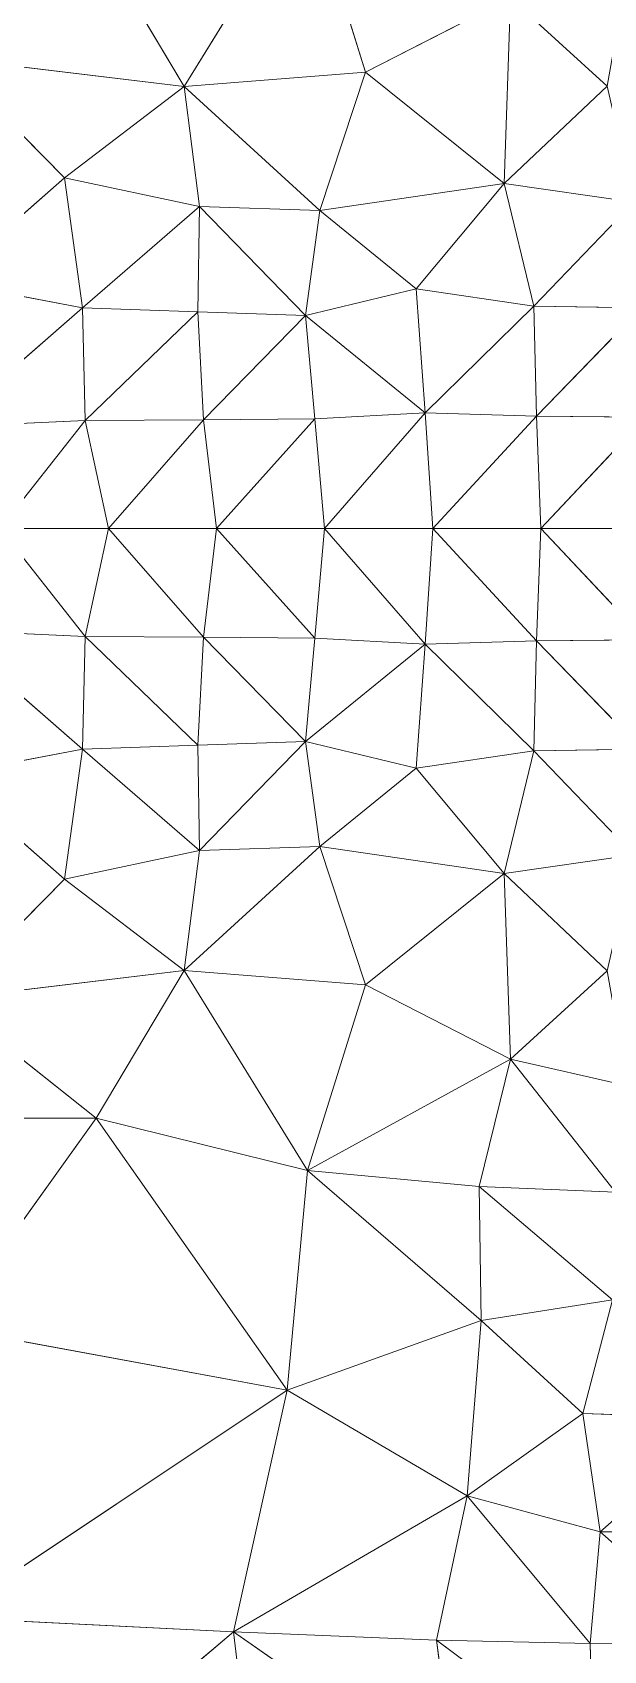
# Model space of a CAD drawing. Header units: metres. Extents: x 0 to 8, y 0 to 4.
# Drawn here: x 1.2734 to 1.4288, y 0.6952 to 1.1348 of the extents above; entities that cross this region are included whole.
import ezdxf

# ---------------------------------------------------------------- set-up
doc = ezdxf.new("R2010")
doc.units = ezdxf.units.M
doc.header["$MEASUREMENT"] = 0
for name, color, linetype, lineweight in [('DL_FE_MESH', 134, 'Continuous', 0), ('DL_FE_MESH_CELLS_7', 132, 'Continuous', 0), ('DL_FE_MESH_CELLS_9', 132, 'Continuous', 0), ('DL_TOPOLOGY', 7, 'Continuous', 0)]:
    doc.layers.add(name, color=color, linetype=linetype, lineweight=lineweight)

msp = doc.modelspace()

# ---------------------------------------------------------------- linework, layer by layer
at = {"layer": 'DL_FE_MESH'}
for p, q in [((1.3483, 1.17438), (1.31474, 1.12005)), ((1.36404, 1.12398), (1.3483, 1.17438)), ((1.31474, 1.12005), (1.2908, 1.16019)), ((1.36404, 1.12398), (1.40349, 1.14415)), ((1.40349, 1.14415), (1.40172, 1.0937)), ((1.4298, 1.12015), (1.40349, 1.14415)), ((1.28219, 1.09527), (1.25, 1.12786)), ((1.31474, 1.12005), (1.25, 1.12786)), ((1.31474, 1.12005), (1.36404, 1.12398)), ((1.35159, 1.08636), (1.36404, 1.12398)), ((1.40172, 1.0937), (1.36404, 1.12398)), ((1.28219, 1.09527), (1.31474, 1.12005)), ((1.31894, 1.08751), (1.31474, 1.12005)), ((1.35159, 1.08636), (1.31474, 1.12005)), ((1.40172, 1.0937), (1.4298, 1.12015)), ((1.25, 1.06698), (1.28219, 1.09527)), ((1.28707, 1.05995), (1.28219, 1.09527)), ((1.28219, 1.09527), (1.31894, 1.08751)), ((1.40172, 1.0937), (1.35159, 1.08636)), ((1.37786, 1.06514), (1.40172, 1.0937)), ((1.4098, 1.06038), (1.40172, 1.0937)), ((1.40172, 1.0937), (1.43704, 1.08869)), ((1.31894, 1.08751), (1.28707, 1.05995)), ((1.31846, 1.05885), (1.31894, 1.08751)), ((1.31894, 1.08751), (1.35159, 1.08636)), ((1.34773, 1.05787), (1.31894, 1.08751)), ((1.34773, 1.05787), (1.35159, 1.08636)), ((1.37786, 1.06514), (1.35159, 1.08636)), ((1.43704, 1.08869), (1.4098, 1.06038)), ((1.28707, 1.05995), (1.25, 1.06698)), ((1.34773, 1.05787), (1.37786, 1.06514)), ((1.38025, 1.03142), (1.37786, 1.06514)), ((1.4098, 1.06038), (1.37786, 1.06514)), ((1.28707, 1.05995), (1.25, 1.0276)), ((1.28781, 1.02935), (1.28707, 1.05995)), ((1.28707, 1.05995), (1.31846, 1.05885)), ((1.4098, 1.06038), (1.38025, 1.03142)), ((1.41052, 1.03055), (1.4098, 1.06038)), ((1.4098, 1.06038), (1.43913, 1.05996)), ((1.43913, 1.05996), (1.41052, 1.03055)), ((1.31846, 1.05885), (1.28781, 1.02935)), ((1.32001, 1.02954), (1.31846, 1.05885)), ((1.31846, 1.05885), (1.34773, 1.05787)), ((1.34773, 1.05787), (1.32001, 1.02954)), ((1.35024, 1.02977), (1.34773, 1.05787)), ((1.38025, 1.03142), (1.34773, 1.05787)), ((1.28781, 1.02935), (1.25, 1.0276)), ((1.28781, 1.02935), (1.26471, 1)), ((1.32001, 1.02954), (1.28781, 1.02935)), ((1.29412, 1), (1.28781, 1.02935)), ((1.32001, 1.02954), (1.29412, 1)), ((1.35024, 1.02977), (1.32001, 1.02954)), ((1.32353, 1), (1.32001, 1.02954)), ((1.35024, 1.02977), (1.32353, 1)), ((1.38025, 1.03142), (1.35024, 1.02977)), ((1.35294, 1), (1.35024, 1.02977)), ((1.38025, 1.03142), (1.35294, 1)), ((1.38235, 1), (1.38025, 1.03142)), ((1.41052, 1.03055), (1.38025, 1.03142)), ((1.41052, 1.03055), (1.38235, 1)), ((1.41176, 1), (1.41052, 1.03055)), ((1.44022, 1.03022), (1.41052, 1.03055)), ((1.44022, 1.03022), (1.41176, 1)), ((1.26471, 1), (1.28781, 0.97065)), ((1.29412, 1), (1.28781, 0.97065)), ((1.32001, 0.97046), (1.29412, 1)), ((1.32353, 1), (1.32001, 0.97046)), ((1.35024, 0.97023), (1.32353, 1)), ((1.35294, 1), (1.35024, 0.97023)), ((1.38025, 0.96858), (1.35294, 1)), ((1.38235, 1), (1.38025, 0.96858)), ((1.41052, 0.96945), (1.38235, 1)), ((1.41176, 1), (1.41052, 0.96945)), ((1.44022, 0.96978), (1.41176, 1)), ((1.25, 0.9724), (1.28781, 0.97065)), ((1.28707, 0.94005), (1.25, 0.9724)), ((1.28707, 0.94005), (1.28781, 0.97065)), ((1.28781, 0.97065), (1.32001, 0.97046)), ((1.31846, 0.94115), (1.28781, 0.97065)), ((1.31846, 0.94115), (1.32001, 0.97046)), ((1.32001, 0.97046), (1.35024, 0.97023)), ((1.34773, 0.94213), (1.32001, 0.97046)), ((1.34773, 0.94213), (1.35024, 0.97023)), ((1.38025, 0.96858), (1.34773, 0.94213)), ((1.35024, 0.97023), (1.38025, 0.96858)), ((1.37786, 0.93486), (1.38025, 0.96858)), ((1.38025, 0.96858), (1.41052, 0.96945)), ((1.4098, 0.93962), (1.38025, 0.96858)), ((1.4098, 0.93962), (1.41052, 0.96945)), ((1.41052, 0.96945), (1.44022, 0.96978)), ((1.43913, 0.94004), (1.41052, 0.96945)), ((1.28707, 0.94005), (1.31846, 0.94115)), ((1.31846, 0.94115), (1.34773, 0.94213)), ((1.31894, 0.91249), (1.31846, 0.94115)), ((1.34773, 0.94213), (1.31894, 0.91249)), ((1.35159, 0.91364), (1.34773, 0.94213)), ((1.34773, 0.94213), (1.37786, 0.93486)), ((1.25, 0.93302), (1.28707, 0.94005)), ((1.28219, 0.90473), (1.28707, 0.94005)), ((1.31894, 0.91249), (1.28707, 0.94005)), ((1.37786, 0.93486), (1.4098, 0.93962)), ((1.40172, 0.9063), (1.4098, 0.93962)), ((1.4098, 0.93962), (1.43913, 0.94004)), ((1.43704, 0.91131), (1.4098, 0.93962)), ((1.28219, 0.90473), (1.25, 0.93302)), ((1.35159, 0.91364), (1.37786, 0.93486)), ((1.40172, 0.9063), (1.37786, 0.93486)), ((1.28219, 0.90473), (1.31894, 0.91249)), ((1.35159, 0.91364), (1.31474, 0.87995)), ((1.31474, 0.87995), (1.31894, 0.91249)), ((1.31894, 0.91249), (1.35159, 0.91364)), ((1.36404, 0.87602), (1.35159, 0.91364)), ((1.40172, 0.9063), (1.35159, 0.91364)), ((1.40172, 0.9063), (1.43704, 0.91131)), ((1.36404, 0.87602), (1.40172, 0.9063)), ((1.40172, 0.9063), (1.40349, 0.85585)), ((1.4298, 0.87985), (1.40172, 0.9063)), ((1.25, 0.87214), (1.28219, 0.90473)), ((1.31474, 0.87995), (1.28219, 0.90473)), ((1.31474, 0.87995), (1.25, 0.87214)), ((1.2908, 0.83981), (1.31474, 0.87995)), ((1.31474, 0.87995), (1.36404, 0.87602)), ((1.3483, 0.82562), (1.31474, 0.87995)), ((1.40349, 0.85585), (1.4298, 0.87985)), ((1.3483, 0.82562), (1.36404, 0.87602)), ((1.40349, 0.85585), (1.36404, 0.87602)), ((1.2908, 0.83981), (1.25, 0.87214)), ((1.3483, 0.82562), (1.40349, 0.85585)), ((1.39496, 0.82126), (1.40349, 0.85585)), ((1.43206, 0.81968), (1.40349, 0.85585)), ((1.43528, 0.8486), (1.40349, 0.85585)), ((1.2908, 0.83981), (1.2092, 0.83981)), ((1.25, 0.78298), (1.2908, 0.83981)), ((1.34279, 0.76589), (1.2908, 0.83981)), ((1.3483, 0.82562), (1.2908, 0.83981)), ((1.34279, 0.76589), (1.3483, 0.82562)), ((1.3483, 0.82562), (1.39496, 0.82126)), ((1.39554, 0.78488), (1.3483, 0.82562)), ((1.39554, 0.78488), (1.39496, 0.82126)), ((1.39496, 0.82126), (1.43206, 0.81968)), ((1.43126, 0.79046), (1.39496, 0.82126)), ((1.39554, 0.78488), (1.43126, 0.79046)), ((1.42316, 0.75955), (1.43126, 0.79046)), ((1.34279, 0.76589), (1.25, 0.78298)), ((1.34279, 0.76589), (1.39554, 0.78488)), ((1.39554, 0.78488), (1.39168, 0.73721)), ((1.42316, 0.75955), (1.39554, 0.78488)), ((1.34279, 0.76589), (1.25, 0.70417)), ((1.32819, 0.70024), (1.34279, 0.76589)), ((1.34279, 0.76589), (1.39168, 0.73721)), ((1.39168, 0.73721), (1.42316, 0.75955)), ((1.42784, 0.72746), (1.42316, 0.75955)), ((1.42316, 0.75955), (1.46301, 0.75827)), ((1.46301, 0.75827), (1.42784, 0.72746)), ((1.32819, 0.70024), (1.39168, 0.73721)), ((1.38339, 0.69801), (1.39168, 0.73721)), ((1.42511, 0.69706), (1.39168, 0.73721)), ((1.42784, 0.72746), (1.39168, 0.73721)), ((1.42511, 0.69706), (1.42784, 0.72746)), ((1.42784, 0.72746), (1.46348, 0.72741)), ((1.46279, 0.69682), (1.42784, 0.72746)), ((1.25, 0.70417), (1.32819, 0.70024)), ((1.32819, 0.70024), (1.25, 0.63437)), ((1.33616, 0.63343), (1.32819, 0.70024)), ((1.32819, 0.70024), (1.38339, 0.69801)), ((1.38846, 0.65831), (1.32819, 0.70024)), ((1.38846, 0.65831), (1.38339, 0.69801)), ((1.38339, 0.69801), (1.42511, 0.69706)), ((1.42597, 0.6663), (1.38339, 0.69801)), ((1.42597, 0.6663), (1.42511, 0.69706)), ((1.42511, 0.69706), (1.46279, 0.69682))]:
    msp.add_line(p, q, dxfattribs=at)
at = {"layer": 'DL_FE_MESH_CELLS_7'}
for points in [[(1.2908, 1.16019), (1.31474, 1.12005), (1.3483, 1.17438)], [(1.3483, 1.17438), (1.31474, 1.12005), (1.36404, 1.12398)], [(1.40349, 1.14415), (1.3483, 1.17438), (1.36404, 1.12398)], [(1.2092, 1.16019), (1.25, 1.12786), (1.2908, 1.16019)], [(1.2908, 1.16019), (1.25, 1.12786), (1.31474, 1.12005)], [(1.40349, 1.14415), (1.4298, 1.12015), (1.43528, 1.1514)], [(1.36404, 1.12398), (1.40172, 1.0937), (1.40349, 1.14415)], [(1.40349, 1.14415), (1.40172, 1.0937), (1.4298, 1.12015)], [(1.25, 1.12786), (1.25, 1.06698), (1.28219, 1.09527)], [(1.31474, 1.12005), (1.25, 1.12786), (1.28219, 1.09527)], [(1.36404, 1.12398), (1.31474, 1.12005), (1.35159, 1.08636)], [(1.35159, 1.08636), (1.40172, 1.0937), (1.36404, 1.12398)], [(1.28219, 1.09527), (1.31894, 1.08751), (1.31474, 1.12005)], [(1.35159, 1.08636), (1.31474, 1.12005), (1.31894, 1.08751)], [(1.40172, 1.0937), (1.43704, 1.08869), (1.4298, 1.12015)], [(1.25, 1.06698), (1.28707, 1.05995), (1.28219, 1.09527)], [(1.28219, 1.09527), (1.28707, 1.05995), (1.31894, 1.08751)], [(1.35159, 1.08636), (1.37786, 1.06514), (1.40172, 1.0937)], [(1.37786, 1.06514), (1.4098, 1.06038), (1.40172, 1.0937)], [(1.40172, 1.0937), (1.4098, 1.06038), (1.43704, 1.08869)], [(1.31894, 1.08751), (1.28707, 1.05995), (1.31846, 1.05885)], [(1.31894, 1.08751), (1.31846, 1.05885), (1.34773, 1.05787)], [(1.31894, 1.08751), (1.34773, 1.05787), (1.35159, 1.08636)], [(1.35159, 1.08636), (1.34773, 1.05787), (1.37786, 1.06514)], [(1.43704, 1.08869), (1.4098, 1.06038), (1.43913, 1.05996)], [(1.25, 1.06698), (1.25, 1.0276), (1.28707, 1.05995)], [(1.34773, 1.05787), (1.38025, 1.03142), (1.37786, 1.06514)], [(1.37786, 1.06514), (1.38025, 1.03142), (1.4098, 1.06038)], [(1.28707, 1.05995), (1.25, 1.0276), (1.28781, 1.02935)], [(1.28707, 1.05995), (1.28781, 1.02935), (1.31846, 1.05885)], [(1.4098, 1.06038), (1.38025, 1.03142), (1.41052, 1.03055)], [(1.4098, 1.06038), (1.41052, 1.03055), (1.43913, 1.05996)], [(1.43913, 1.05996), (1.41052, 1.03055), (1.44022, 1.03022)], [(1.31846, 1.05885), (1.28781, 1.02935), (1.32001, 1.02954)], [(1.31846, 1.05885), (1.32001, 1.02954), (1.34773, 1.05787)], [(1.34773, 1.05787), (1.32001, 1.02954), (1.35024, 1.02977)], [(1.34773, 1.05787), (1.35024, 1.02977), (1.38025, 1.03142)], [(1.25, 1.0276), (1.26471, 1), (1.28781, 1.02935)], [(1.29412, 1), (1.32001, 1.02954), (1.28781, 1.02935)], [(1.32353, 1), (1.35024, 1.02977), (1.32001, 1.02954)], [(1.35294, 1), (1.38025, 1.03142), (1.35024, 1.02977)], [(1.38235, 1), (1.41052, 1.03055), (1.38025, 1.03142)], [(1.41176, 1), (1.44022, 1.03022), (1.41052, 1.03055)]]:
    msp.add_3dface(points, dxfattribs=at)
for points, invisible_edges in [([(1.28781, 1.02935), (1.26471, 1), (1.29412, 1)], 2), ([(1.29412, 1), (1.32353, 1), (1.32001, 1.02954)], 1), ([(1.32353, 1), (1.35294, 1), (1.35024, 1.02977)], 1), ([(1.35294, 1), (1.38235, 1), (1.38025, 1.03142)], 1), ([(1.38235, 1), (1.41176, 1), (1.41052, 1.03055)], 1), ([(1.41176, 1), (1.44118, 1), (1.44022, 1.03022)], 1)]:
    msp.add_3dface(points, dxfattribs=dict(at, invisible_edges=invisible_edges))
at = {"layer": 'DL_FE_MESH_CELLS_9'}
for points in [[(1.28781, 0.97065), (1.26471, 1), (1.25, 0.9724)], [(1.32001, 0.97046), (1.29412, 1), (1.28781, 0.97065)], [(1.35024, 0.97023), (1.32353, 1), (1.32001, 0.97046)], [(1.38025, 0.96858), (1.35294, 1), (1.35024, 0.97023)], [(1.41052, 0.96945), (1.38235, 1), (1.38025, 0.96858)], [(1.44022, 0.96978), (1.41176, 1), (1.41052, 0.96945)], [(1.25, 0.9724), (1.25, 0.93302), (1.28707, 0.94005)], [(1.25, 0.9724), (1.28707, 0.94005), (1.28781, 0.97065)], [(1.28781, 0.97065), (1.28707, 0.94005), (1.31846, 0.94115)], [(1.28781, 0.97065), (1.31846, 0.94115), (1.32001, 0.97046)], [(1.32001, 0.97046), (1.31846, 0.94115), (1.34773, 0.94213)], [(1.32001, 0.97046), (1.34773, 0.94213), (1.35024, 0.97023)], [(1.35024, 0.97023), (1.34773, 0.94213), (1.38025, 0.96858)], [(1.38025, 0.96858), (1.34773, 0.94213), (1.37786, 0.93486)], [(1.38025, 0.96858), (1.37786, 0.93486), (1.4098, 0.93962)], [(1.38025, 0.96858), (1.4098, 0.93962), (1.41052, 0.96945)], [(1.41052, 0.96945), (1.4098, 0.93962), (1.43913, 0.94004)], [(1.41052, 0.96945), (1.43913, 0.94004), (1.44022, 0.96978)], [(1.28707, 0.94005), (1.31894, 0.91249), (1.31846, 0.94115)], [(1.31846, 0.94115), (1.31894, 0.91249), (1.34773, 0.94213)], [(1.34773, 0.94213), (1.31894, 0.91249), (1.35159, 0.91364)], [(1.34773, 0.94213), (1.35159, 0.91364), (1.37786, 0.93486)], [(1.25, 0.93302), (1.28219, 0.90473), (1.28707, 0.94005)], [(1.28707, 0.94005), (1.28219, 0.90473), (1.31894, 0.91249)], [(1.37786, 0.93486), (1.40172, 0.9063), (1.4098, 0.93962)], [(1.4098, 0.93962), (1.40172, 0.9063), (1.43704, 0.91131)], [(1.4098, 0.93962), (1.43704, 0.91131), (1.43913, 0.94004)], [(1.25, 0.93302), (1.25, 0.87214), (1.28219, 0.90473)], [(1.35159, 0.91364), (1.40172, 0.9063), (1.37786, 0.93486)], [(1.28219, 0.90473), (1.31474, 0.87995), (1.31894, 0.91249)], [(1.35159, 0.91364), (1.31474, 0.87995), (1.36404, 0.87602)], [(1.31894, 0.91249), (1.31474, 0.87995), (1.35159, 0.91364)], [(1.35159, 0.91364), (1.36404, 0.87602), (1.40172, 0.9063)], [(1.40172, 0.9063), (1.4298, 0.87985), (1.43704, 0.91131)], [(1.36404, 0.87602), (1.40349, 0.85585), (1.40172, 0.9063)], [(1.40172, 0.9063), (1.40349, 0.85585), (1.4298, 0.87985)], [(1.28219, 0.90473), (1.25, 0.87214), (1.31474, 0.87995)], [(1.31474, 0.87995), (1.25, 0.87214), (1.2908, 0.83981)], [(1.31474, 0.87995), (1.2908, 0.83981), (1.3483, 0.82562)], [(1.31474, 0.87995), (1.3483, 0.82562), (1.36404, 0.87602)], [(1.40349, 0.85585), (1.43528, 0.8486), (1.4298, 0.87985)], [(1.40349, 0.85585), (1.36404, 0.87602), (1.3483, 0.82562)], [(1.2092, 0.83981), (1.2908, 0.83981), (1.25, 0.87214)], [(1.40349, 0.85585), (1.3483, 0.82562), (1.39496, 0.82126)], [(1.40349, 0.85585), (1.39496, 0.82126), (1.43206, 0.81968)], [(1.40349, 0.85585), (1.43206, 0.81968), (1.43528, 0.8486)], [(1.2092, 0.83981), (1.25, 0.78298), (1.2908, 0.83981)], [(1.2908, 0.83981), (1.25, 0.78298), (1.34279, 0.76589)], [(1.2908, 0.83981), (1.34279, 0.76589), (1.3483, 0.82562)], [(1.3483, 0.82562), (1.34279, 0.76589), (1.39554, 0.78488)], [(1.3483, 0.82562), (1.39554, 0.78488), (1.39496, 0.82126)], [(1.39496, 0.82126), (1.39554, 0.78488), (1.43126, 0.79046)], [(1.39496, 0.82126), (1.43126, 0.79046), (1.43206, 0.81968)], [(1.39554, 0.78488), (1.42316, 0.75955), (1.43126, 0.79046)], [(1.43126, 0.79046), (1.42316, 0.75955), (1.46301, 0.75827)], [(1.25, 0.78298), (1.25, 0.70417), (1.34279, 0.76589)], [(1.34279, 0.76589), (1.39168, 0.73721), (1.39554, 0.78488)], [(1.39554, 0.78488), (1.39168, 0.73721), (1.42316, 0.75955)], [(1.34279, 0.76589), (1.25, 0.70417), (1.32819, 0.70024)], [(1.39168, 0.73721), (1.34279, 0.76589), (1.32819, 0.70024)], [(1.39168, 0.73721), (1.42784, 0.72746), (1.42316, 0.75955)], [(1.42316, 0.75955), (1.42784, 0.72746), (1.46301, 0.75827)], [(1.46301, 0.75827), (1.42784, 0.72746), (1.46348, 0.72741)], [(1.39168, 0.73721), (1.32819, 0.70024), (1.38339, 0.69801)], [(1.39168, 0.73721), (1.38339, 0.69801), (1.42511, 0.69706)], [(1.39168, 0.73721), (1.42511, 0.69706), (1.42784, 0.72746)], [(1.42784, 0.72746), (1.42511, 0.69706), (1.46279, 0.69682)], [(1.42784, 0.72746), (1.46279, 0.69682), (1.46348, 0.72741)], [(1.25, 0.70417), (1.25, 0.63437), (1.32819, 0.70024)], [(1.32819, 0.70024), (1.25, 0.63437), (1.33616, 0.63343)], [(1.38846, 0.65831), (1.32819, 0.70024), (1.33616, 0.63343)], [(1.38339, 0.69801), (1.32819, 0.70024), (1.38846, 0.65831)], [(1.38339, 0.69801), (1.38846, 0.65831), (1.42597, 0.6663)], [(1.38339, 0.69801), (1.42597, 0.6663), (1.42511, 0.69706)], [(1.42511, 0.69706), (1.42597, 0.6663), (1.46279, 0.69682)], [(1.46279, 0.69682), (1.42597, 0.6663), (1.46251, 0.66609)]]:
    msp.add_3dface(points, dxfattribs=at)
for points, invisible_edges in [([(1.28781, 0.97065), (1.29412, 1), (1.26471, 1)], 2), ([(1.32353, 1), (1.29412, 1), (1.32001, 0.97046)], 1), ([(1.35294, 1), (1.32353, 1), (1.35024, 0.97023)], 1), ([(1.38235, 1), (1.35294, 1), (1.38025, 0.96858)], 1), ([(1.41176, 1), (1.38235, 1), (1.41052, 0.96945)], 1), ([(1.44118, 1), (1.41176, 1), (1.44022, 0.96978)], 1)]:
    msp.add_3dface(points, dxfattribs=dict(at, invisible_edges=invisible_edges))
at = {"layer": 'DL_TOPOLOGY'}
msp.add_line((1, 1), (1.5, 1), dxfattribs=at)

doc.saveas('drawing.dxf')
